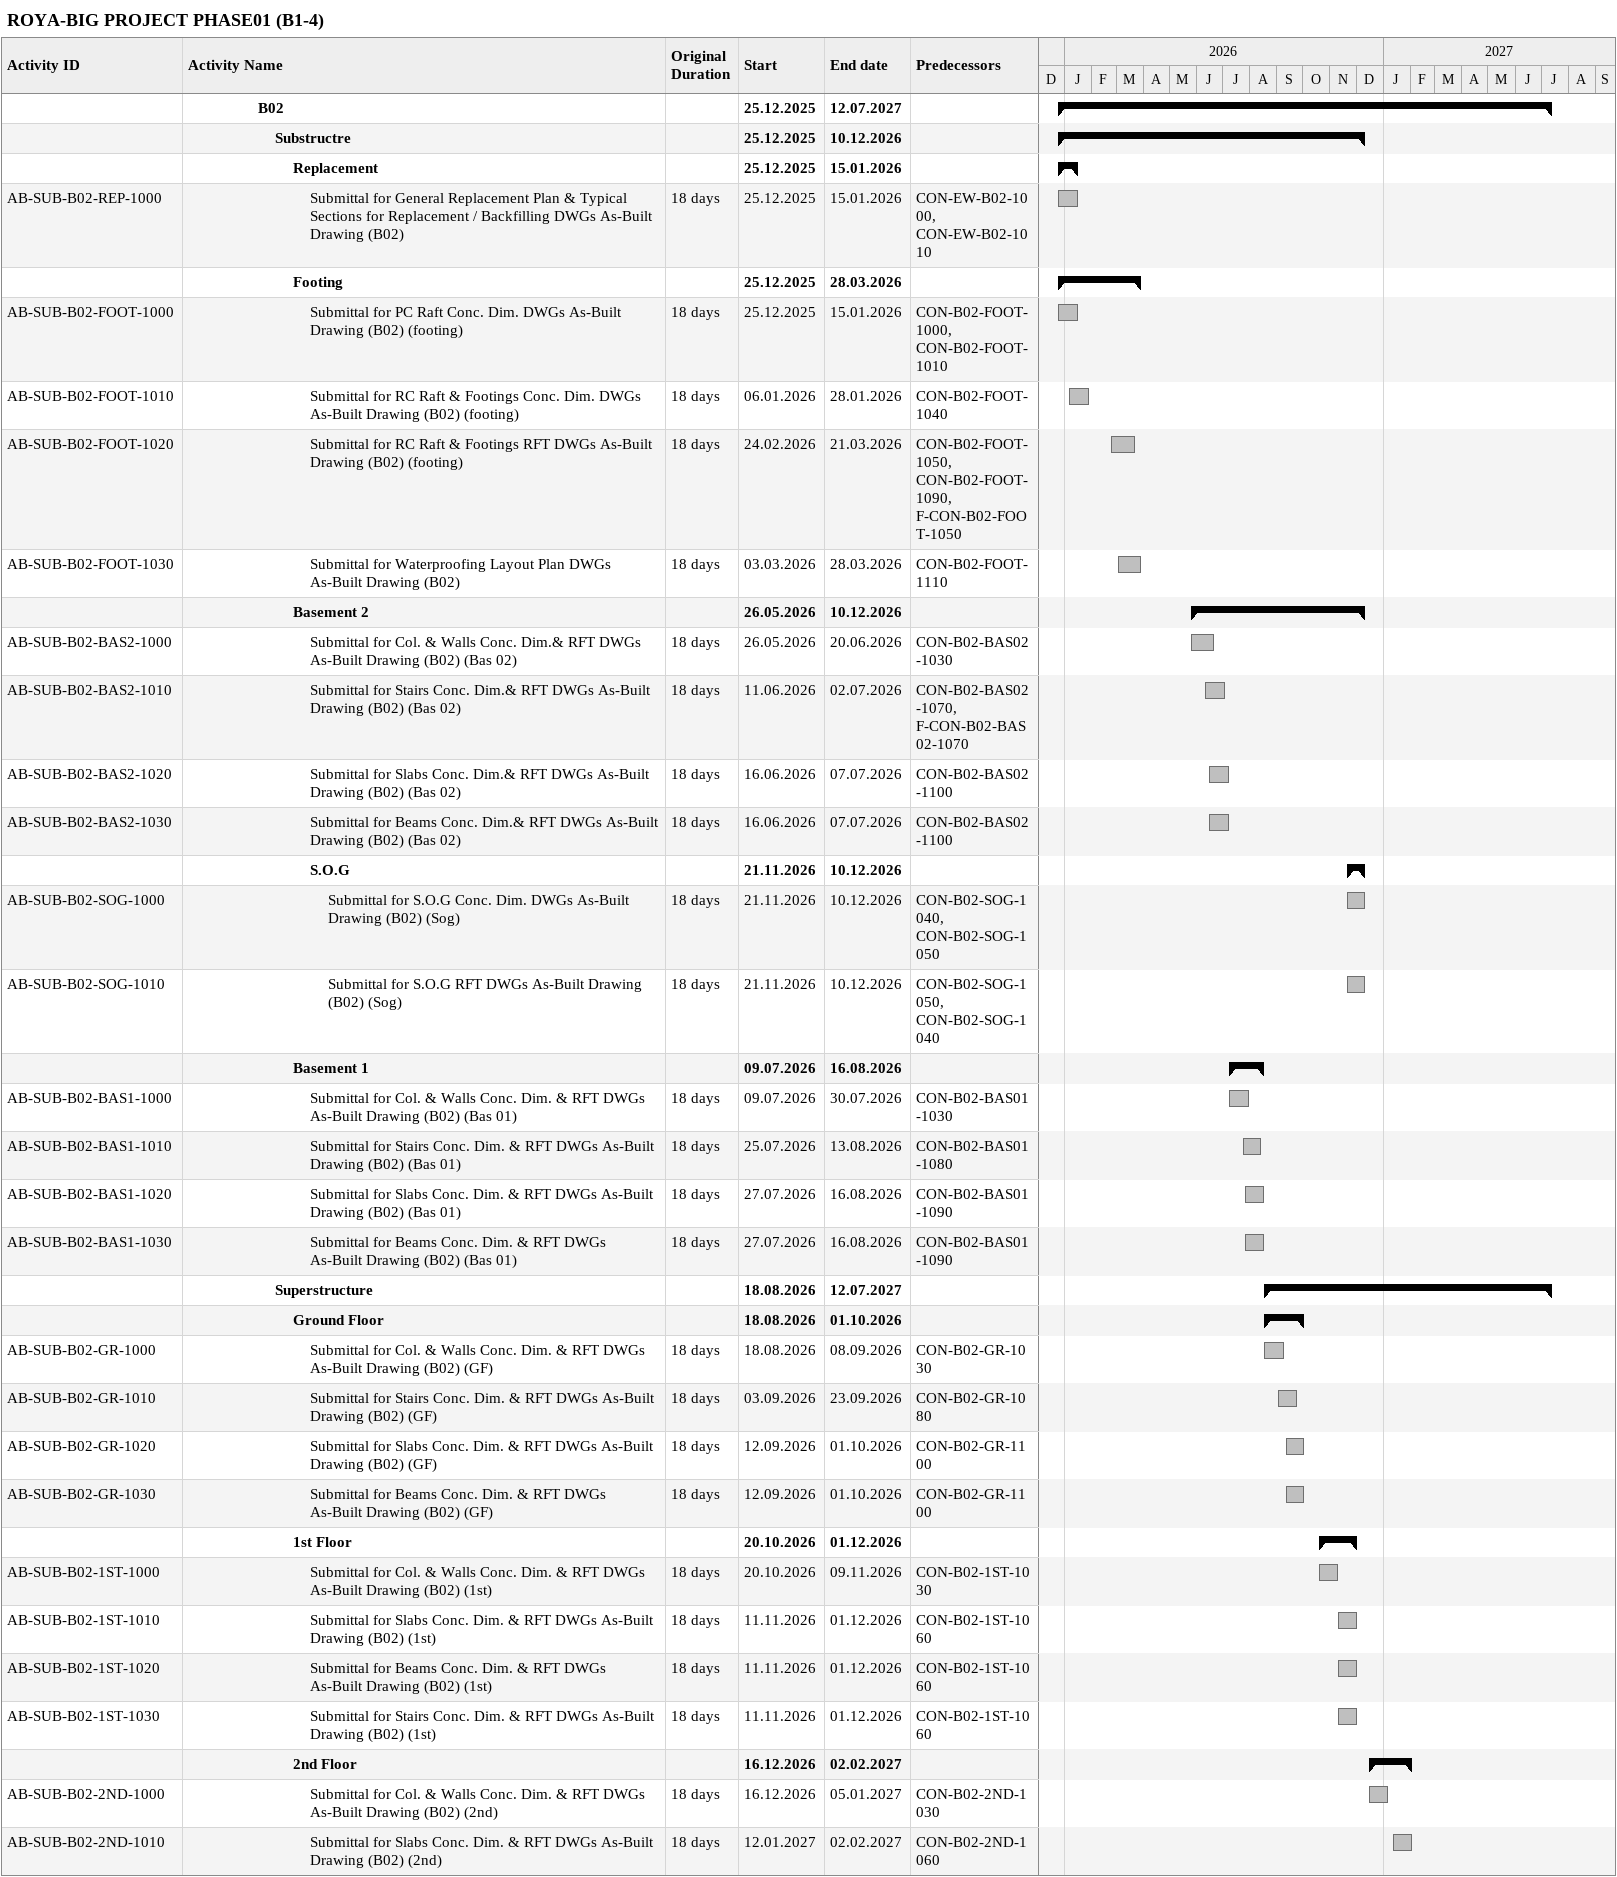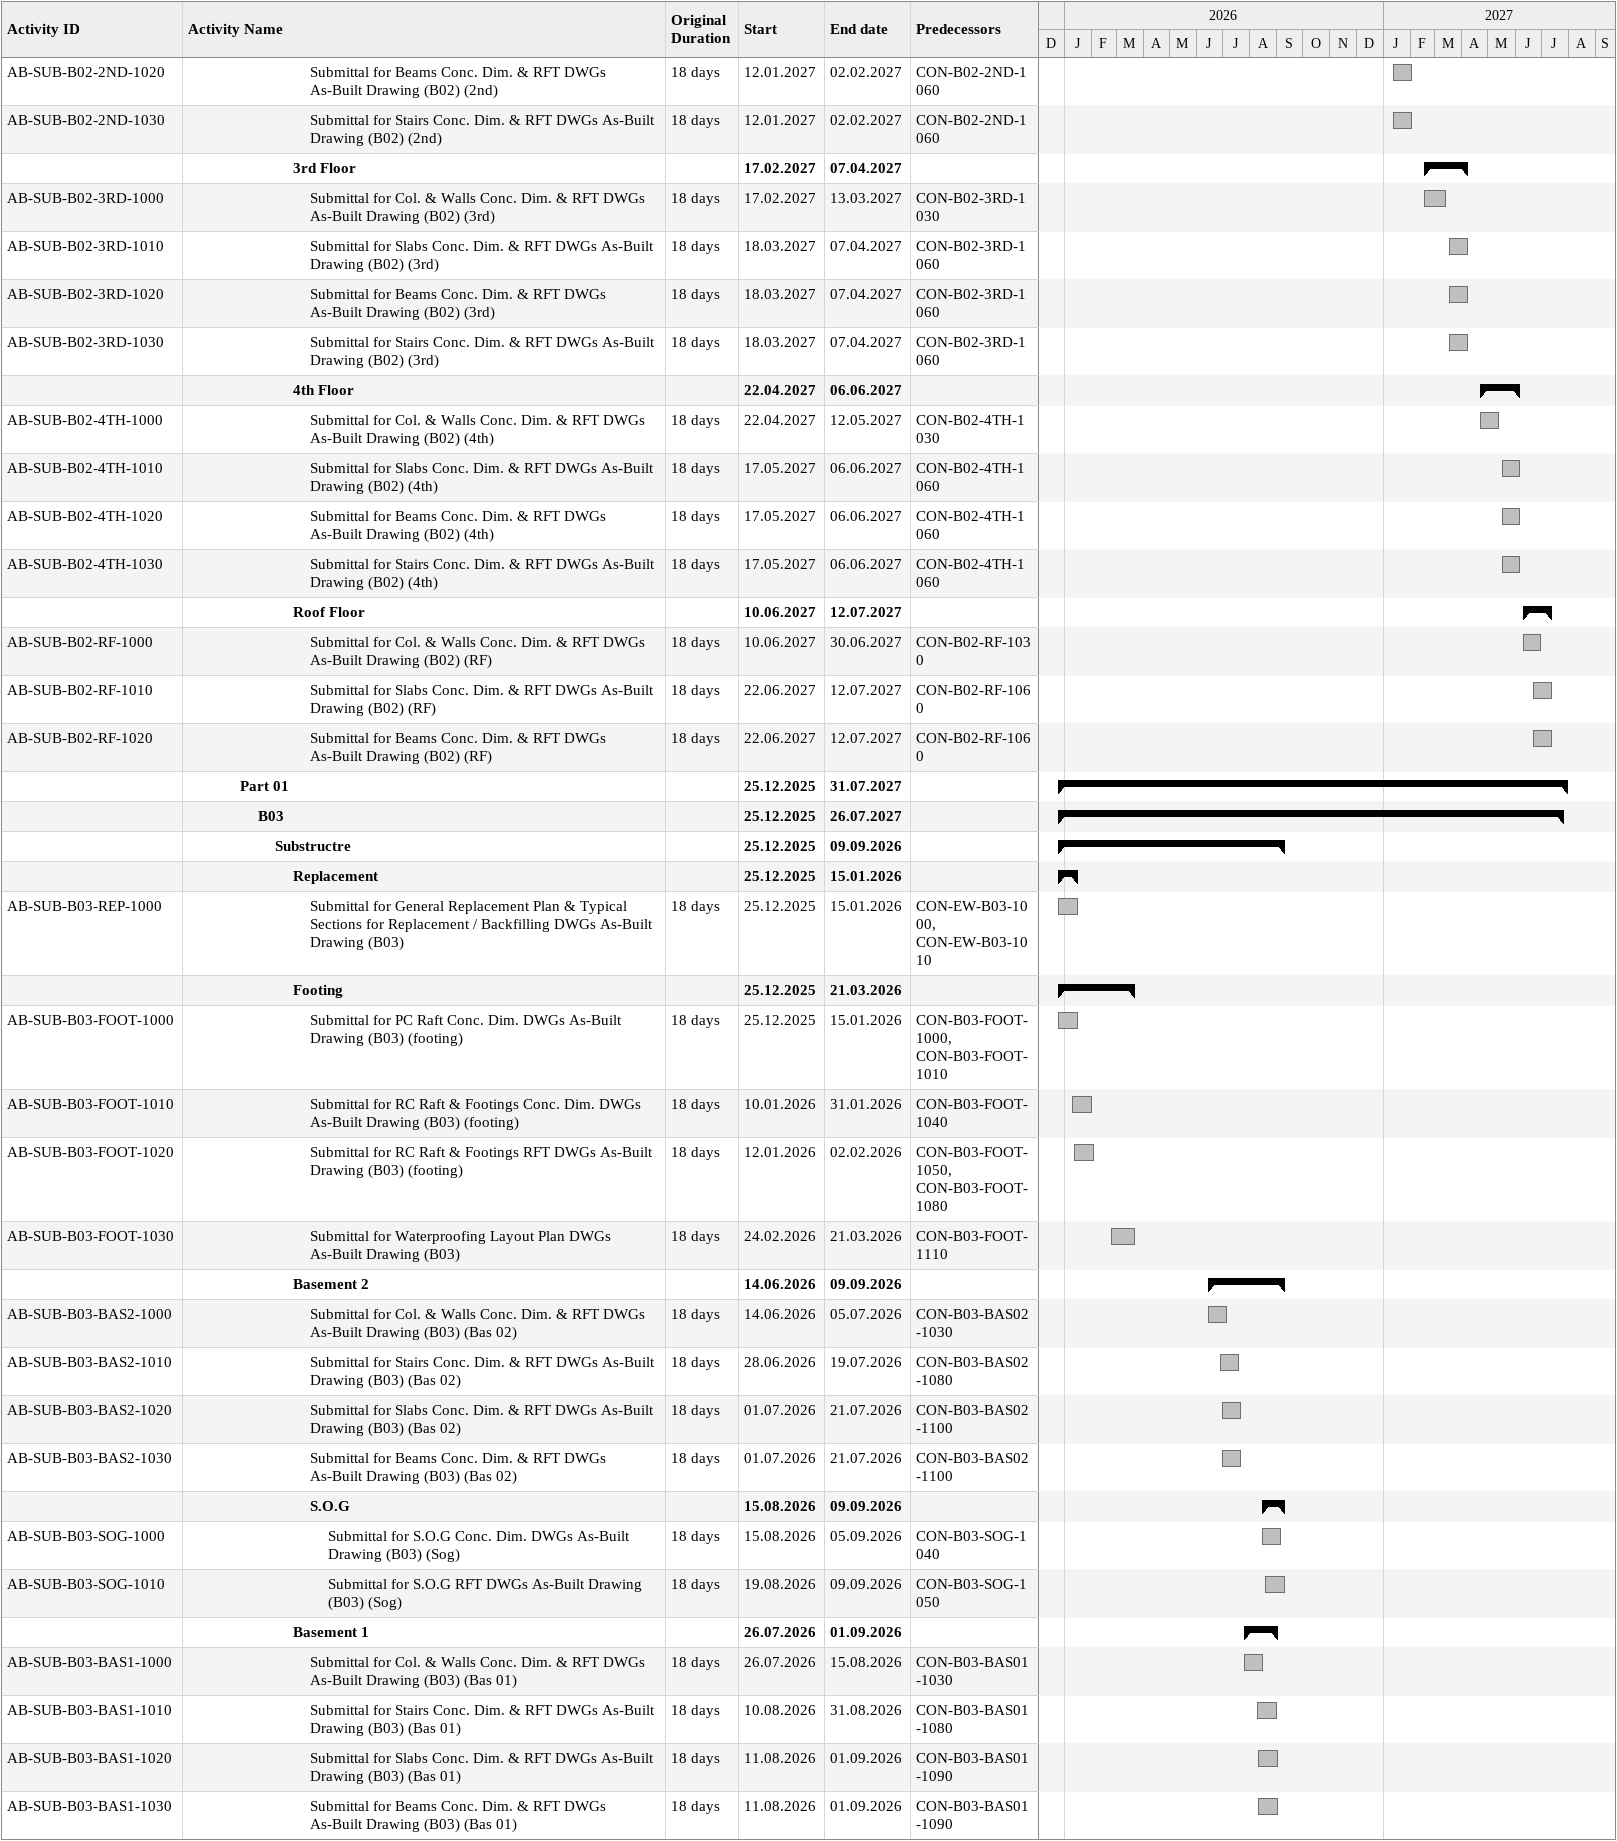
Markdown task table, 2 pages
ROYA-BIG PROJECT PHASE01 (B1-4)

| ID | Level | Task | Original duration | Start | Finish | Predecessors |
|---|---|---|---|---|---|---|
|  | 5 | **B02** |  | 2025-12-25 | 2027-07-12 |  |
|  | 6 | **Substructre** |  | 2025-12-25 | 2026-12-10 |  |
|  | 7 | **Replacement** |  | 2025-12-25 | 2026-01-15 |  |
| AB-SUB-B02-REP-1000 | 8 | Submittal for General Replacement Plan & Typical Sections for Replacement / Backfilling DWGs As-Built Drawing (B02) | 18d | 2025-12-25 | 2026-01-15 | CON-EW-B02-1000, CON-EW-B02-1010 |
|  | 7 | **Footing** |  | 2025-12-25 | 2026-03-28 |  |
| AB-SUB-B02-FOOT-1000 | 8 | Submittal for PC Raft Conc. Dim. DWGs As-Built Drawing (B02) (footing) | 18d | 2025-12-25 | 2026-01-15 | CON-B02-FOOT-1000, CON-B02-FOOT-1010 |
| AB-SUB-B02-FOOT-1010 | 8 | Submittal for RC Raft & Footings Conc. Dim. DWGs As-Built Drawing (B02) (footing) | 18d | 2026-01-06 | 2026-01-28 | CON-B02-FOOT-1040 |
| AB-SUB-B02-FOOT-1020 | 8 | Submittal for RC Raft & Footings RFT DWGs As-Built Drawing (B02) (footing) | 18d | 2026-02-24 | 2026-03-21 | CON-B02-FOOT-1050, CON-B02-FOOT-1090, F-CON-B02-FOOT-1050 |
| AB-SUB-B02-FOOT-1030 | 8 | Submittal for Waterproofing Layout Plan DWGs As-Built Drawing (B02) | 18d | 2026-03-03 | 2026-03-28 | CON-B02-FOOT-1110 |
|  | 7 | **Basement 2** |  | 2026-05-26 | 2026-12-10 |  |
| AB-SUB-B02-BAS2-1000 | 8 | Submittal for Col. & Walls Conc. Dim.& RFT DWGs As-Built Drawing (B02) (Bas 02) | 18d | 2026-05-26 | 2026-06-20 | CON-B02-BAS02-1030 |
| AB-SUB-B02-BAS2-1010 | 8 | Submittal for Stairs Conc. Dim.& RFT DWGs As-Built Drawing (B02) (Bas 02) | 18d | 2026-06-11 | 2026-07-02 | CON-B02-BAS02-1070, F-CON-B02-BAS02-1070 |
| AB-SUB-B02-BAS2-1020 | 8 | Submittal for Slabs Conc. Dim.& RFT DWGs As-Built Drawing (B02) (Bas 02) | 18d | 2026-06-16 | 2026-07-07 | CON-B02-BAS02-1100 |
| AB-SUB-B02-BAS2-1030 | 8 | Submittal for Beams Conc. Dim.& RFT DWGs As-Built Drawing (B02) (Bas 02) | 18d | 2026-06-16 | 2026-07-07 | CON-B02-BAS02-1100 |
|  | 8 | **S.O.G** |  | 2026-11-21 | 2026-12-10 |  |
| AB-SUB-B02-SOG-1000 | 9 | Submittal for S.O.G Conc. Dim. DWGs As-Built Drawing (B02) (Sog) | 18d | 2026-11-21 | 2026-12-10 | CON-B02-SOG-1040, CON-B02-SOG-1050 |
| AB-SUB-B02-SOG-1010 | 9 | Submittal for S.O.G RFT DWGs As-Built Drawing (B02) (Sog) | 18d | 2026-11-21 | 2026-12-10 | CON-B02-SOG-1050, CON-B02-SOG-1040 |
|  | 7 | **Basement 1** |  | 2026-07-09 | 2026-08-16 |  |
| AB-SUB-B02-BAS1-1000 | 8 | Submittal for Col. & Walls Conc. Dim. & RFT DWGs As-Built Drawing (B02) (Bas 01) | 18d | 2026-07-09 | 2026-07-30 | CON-B02-BAS01-1030 |
| AB-SUB-B02-BAS1-1010 | 8 | Submittal for Stairs Conc. Dim. & RFT DWGs As-Built Drawing (B02) (Bas 01) | 18d | 2026-07-25 | 2026-08-13 | CON-B02-BAS01-1080 |
| AB-SUB-B02-BAS1-1020 | 8 | Submittal for Slabs Conc. Dim. & RFT DWGs As-Built Drawing (B02) (Bas 01) | 18d | 2026-07-27 | 2026-08-16 | CON-B02-BAS01-1090 |
| AB-SUB-B02-BAS1-1030 | 8 | Submittal for Beams Conc. Dim. & RFT DWGs As-Built Drawing (B02) (Bas 01) | 18d | 2026-07-27 | 2026-08-16 | CON-B02-BAS01-1090 |
|  | 6 | **Superstructure** |  | 2026-08-18 | 2027-07-12 |  |
|  | 7 | **Ground Floor** |  | 2026-08-18 | 2026-10-01 |  |
| AB-SUB-B02-GR-1000 | 8 | Submittal for Col. & Walls Conc. Dim. & RFT DWGs As-Built Drawing (B02) (GF) | 18d | 2026-08-18 | 2026-09-08 | CON-B02-GR-1030 |
| AB-SUB-B02-GR-1010 | 8 | Submittal for Stairs Conc. Dim. & RFT DWGs As-Built Drawing (B02) (GF) | 18d | 2026-09-03 | 2026-09-23 | CON-B02-GR-1080 |
| AB-SUB-B02-GR-1020 | 8 | Submittal for Slabs Conc. Dim. & RFT DWGs As-Built Drawing (B02) (GF) | 18d | 2026-09-12 | 2026-10-01 | CON-B02-GR-1100 |
| AB-SUB-B02-GR-1030 | 8 | Submittal for Beams Conc. Dim. & RFT DWGs As-Built Drawing (B02) (GF) | 18d | 2026-09-12 | 2026-10-01 | CON-B02-GR-1100 |
|  | 7 | **1st Floor** |  | 2026-10-20 | 2026-12-01 |  |
| AB-SUB-B02-1ST-1000 | 8 | Submittal for Col. & Walls Conc. Dim. & RFT DWGs As-Built Drawing (B02) (1st) | 18d | 2026-10-20 | 2026-11-09 | CON-B02-1ST-1030 |
| AB-SUB-B02-1ST-1010 | 8 | Submittal for Slabs Conc. Dim. & RFT DWGs As-Built Drawing (B02) (1st) | 18d | 2026-11-11 | 2026-12-01 | CON-B02-1ST-1060 |
| AB-SUB-B02-1ST-1020 | 8 | Submittal for Beams Conc. Dim. & RFT DWGs As-Built Drawing (B02) (1st) | 18d | 2026-11-11 | 2026-12-01 | CON-B02-1ST-1060 |
| AB-SUB-B02-1ST-1030 | 8 | Submittal for Stairs Conc. Dim. & RFT DWGs As-Built Drawing (B02) (1st) | 18d | 2026-11-11 | 2026-12-01 | CON-B02-1ST-1060 |
|  | 7 | **2nd Floor** |  | 2026-12-16 | 2027-02-02 |  |
| AB-SUB-B02-2ND-1000 | 8 | Submittal for Col. & Walls Conc. Dim. & RFT DWGs As-Built Drawing (B02) (2nd) | 18d | 2026-12-16 | 2027-01-05 | CON-B02-2ND-1030 |
| AB-SUB-B02-2ND-1010 | 8 | Submittal for Slabs Conc. Dim. & RFT DWGs As-Built Drawing (B02) (2nd) | 18d | 2027-01-12 | 2027-02-02 | CON-B02-2ND-1060 |
| AB-SUB-B02-2ND-1020 | 8 | Submittal for Beams Conc. Dim. & RFT DWGs As-Built Drawing (B02) (2nd) | 18d | 2027-01-12 | 2027-02-02 | CON-B02-2ND-1060 |
| AB-SUB-B02-2ND-1030 | 8 | Submittal for Stairs Conc. Dim. & RFT DWGs As-Built Drawing (B02) (2nd) | 18d | 2027-01-12 | 2027-02-02 | CON-B02-2ND-1060 |
|  | 7 | **3rd Floor** |  | 2027-02-17 | 2027-04-07 |  |
| AB-SUB-B02-3RD-1000 | 8 | Submittal for Col. & Walls Conc. Dim. & RFT DWGs As-Built Drawing (B02) (3rd) | 18d | 2027-02-17 | 2027-03-13 | CON-B02-3RD-1030 |
| AB-SUB-B02-3RD-1010 | 8 | Submittal for Slabs Conc. Dim. & RFT DWGs As-Built Drawing (B02) (3rd) | 18d | 2027-03-18 | 2027-04-07 | CON-B02-3RD-1060 |
| AB-SUB-B02-3RD-1020 | 8 | Submittal for Beams Conc. Dim. & RFT DWGs As-Built Drawing (B02) (3rd) | 18d | 2027-03-18 | 2027-04-07 | CON-B02-3RD-1060 |
| AB-SUB-B02-3RD-1030 | 8 | Submittal for Stairs Conc. Dim. & RFT DWGs As-Built Drawing (B02) (3rd) | 18d | 2027-03-18 | 2027-04-07 | CON-B02-3RD-1060 |
|  | 7 | **4th Floor** |  | 2027-04-22 | 2027-06-06 |  |
| AB-SUB-B02-4TH-1000 | 8 | Submittal for Col. & Walls Conc. Dim. & RFT DWGs As-Built Drawing (B02) (4th) | 18d | 2027-04-22 | 2027-05-12 | CON-B02-4TH-1030 |
| AB-SUB-B02-4TH-1010 | 8 | Submittal for Slabs Conc. Dim. & RFT DWGs As-Built Drawing (B02) (4th) | 18d | 2027-05-17 | 2027-06-06 | CON-B02-4TH-1060 |
| AB-SUB-B02-4TH-1020 | 8 | Submittal for Beams Conc. Dim. & RFT DWGs As-Built Drawing (B02) (4th) | 18d | 2027-05-17 | 2027-06-06 | CON-B02-4TH-1060 |
| AB-SUB-B02-4TH-1030 | 8 | Submittal for Stairs Conc. Dim. & RFT DWGs As-Built Drawing (B02) (4th) | 18d | 2027-05-17 | 2027-06-06 | CON-B02-4TH-1060 |
|  | 7 | **Roof Floor** |  | 2027-06-10 | 2027-07-12 |  |
| AB-SUB-B02-RF-1000 | 8 | Submittal for Col. & Walls Conc. Dim. & RFT DWGs As-Built Drawing (B02) (RF) | 18d | 2027-06-10 | 2027-06-30 | CON-B02-RF-1030 |
| AB-SUB-B02-RF-1010 | 8 | Submittal for Slabs Conc. Dim. & RFT DWGs As-Built Drawing (B02) (RF) | 18d | 2027-06-22 | 2027-07-12 | CON-B02-RF-1060 |
| AB-SUB-B02-RF-1020 | 8 | Submittal for Beams Conc. Dim. & RFT DWGs As-Built Drawing (B02) (RF) | 18d | 2027-06-22 | 2027-07-12 | CON-B02-RF-1060 |
|  | 4 | **Part 01** |  | 2025-12-25 | 2027-07-31 |  |
|  | 5 | **B03** |  | 2025-12-25 | 2027-07-26 |  |
|  | 6 | **Substructre** |  | 2025-12-25 | 2026-09-09 |  |
|  | 7 | **Replacement** |  | 2025-12-25 | 2026-01-15 |  |
| AB-SUB-B03-REP-1000 | 8 | Submittal for General Replacement Plan & Typical Sections for Replacement / Backfilling DWGs As-Built Drawing (B03) | 18d | 2025-12-25 | 2026-01-15 | CON-EW-B03-1000, CON-EW-B03-1010 |
|  | 7 | **Footing** |  | 2025-12-25 | 2026-03-21 |  |
| AB-SUB-B03-FOOT-1000 | 8 | Submittal for PC Raft Conc. Dim. DWGs As-Built Drawing (B03) (footing) | 18d | 2025-12-25 | 2026-01-15 | CON-B03-FOOT-1000, CON-B03-FOOT-1010 |
| AB-SUB-B03-FOOT-1010 | 8 | Submittal for RC Raft & Footings Conc. Dim. DWGs As-Built Drawing (B03) (footing) | 18d | 2026-01-10 | 2026-01-31 | CON-B03-FOOT-1040 |
| AB-SUB-B03-FOOT-1020 | 8 | Submittal for RC Raft & Footings RFT DWGs As-Built Drawing (B03) (footing) | 18d | 2026-01-12 | 2026-02-02 | CON-B03-FOOT-1050, CON-B03-FOOT-1080 |
| AB-SUB-B03-FOOT-1030 | 8 | Submittal for Waterproofing Layout Plan DWGs As-Built Drawing (B03) | 18d | 2026-02-24 | 2026-03-21 | CON-B03-FOOT-1110 |
|  | 7 | **Basement 2** |  | 2026-06-14 | 2026-09-09 |  |
| AB-SUB-B03-BAS2-1000 | 8 | Submittal for Col. & Walls Conc. Dim. & RFT DWGs As-Built Drawing (B03) (Bas 02) | 18d | 2026-06-14 | 2026-07-05 | CON-B03-BAS02-1030 |
| AB-SUB-B03-BAS2-1010 | 8 | Submittal for Stairs Conc. Dim. & RFT DWGs As-Built Drawing (B03) (Bas 02) | 18d | 2026-06-28 | 2026-07-19 | CON-B03-BAS02-1080 |
| AB-SUB-B03-BAS2-1020 | 8 | Submittal for Slabs Conc. Dim. & RFT DWGs As-Built Drawing (B03) (Bas 02) | 18d | 2026-07-01 | 2026-07-21 | CON-B03-BAS02-1100 |
| AB-SUB-B03-BAS2-1030 | 8 | Submittal for Beams Conc. Dim. & RFT DWGs As-Built Drawing (B03) (Bas 02) | 18d | 2026-07-01 | 2026-07-21 | CON-B03-BAS02-1100 |
|  | 8 | **S.O.G** |  | 2026-08-15 | 2026-09-09 |  |
| AB-SUB-B03-SOG-1000 | 9 | Submittal for S.O.G Conc. Dim. DWGs As-Built Drawing (B03) (Sog) | 18d | 2026-08-15 | 2026-09-05 | CON-B03-SOG-1040 |
| AB-SUB-B03-SOG-1010 | 9 | Submittal for S.O.G RFT DWGs As-Built Drawing (B03) (Sog) | 18d | 2026-08-19 | 2026-09-09 | CON-B03-SOG-1050 |
|  | 7 | **Basement 1** |  | 2026-07-26 | 2026-09-01 |  |
| AB-SUB-B03-BAS1-1000 | 8 | Submittal for Col. & Walls Conc. Dim. & RFT DWGs As-Built Drawing (B03) (Bas 01) | 18d | 2026-07-26 | 2026-08-15 | CON-B03-BAS01-1030 |
| AB-SUB-B03-BAS1-1010 | 8 | Submittal for Stairs Conc. Dim. & RFT DWGs As-Built Drawing (B03) (Bas 01) | 18d | 2026-08-10 | 2026-08-31 | CON-B03-BAS01-1080 |
| AB-SUB-B03-BAS1-1020 | 8 | Submittal for Slabs Conc. Dim. & RFT DWGs As-Built Drawing (B03) (Bas 01) | 18d | 2026-08-11 | 2026-09-01 | CON-B03-BAS01-1090 |
| AB-SUB-B03-BAS1-1030 | 8 | Submittal for Beams Conc. Dim. & RFT DWGs As-Built Drawing (B03) (Bas 01) | 18d | 2026-08-11 | 2026-09-01 | CON-B03-BAS01-1090 |
